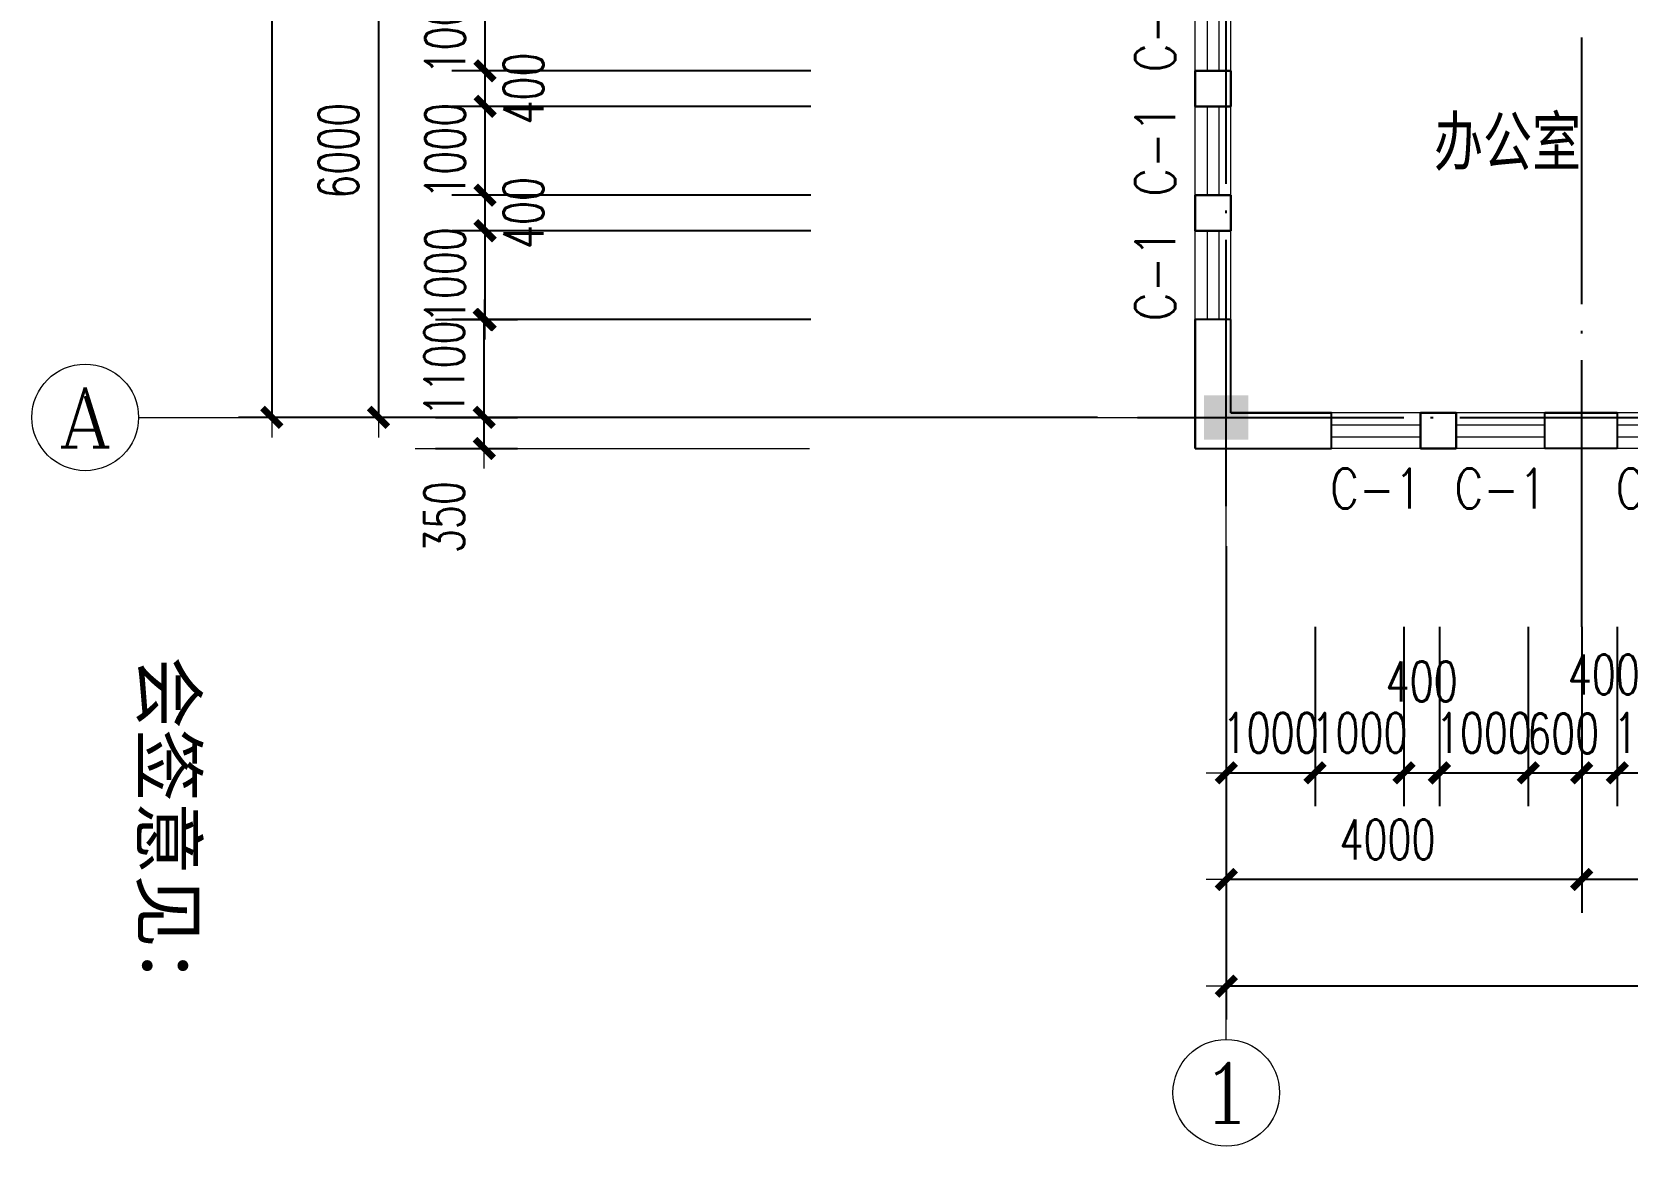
# Model space of a CAD drawing. Extents: x -220435 to 246757, y -381552 to -223577.
# Drawn here: x 144322 to 162275, y -357573 to -345035 of the extents above; entities that cross this region are included whole.
import ezdxf
from ezdxf.enums import TextEntityAlignment as Align

# ---------------------------------------------------------------- set-up
doc = ezdxf.new("R2010")
doc.units = 0
doc.header["$LTSCALE"] = 1500
doc.header["$MEASUREMENT"] = 0
doc.linetypes.add('DOTE', pattern=[2.42, 2, -0.2, 0.02, -0.2])
doc.layers.get('0').update_dxf_attribs({"linetype": 'CONTINUOUS'})
doc.layers.get('DEFPOINTS').update_dxf_attribs({"linetype": 'CONTINUOUS'})
for name, color, linetype in [('AXIS', 7, 'CONTINUOUS'), ('AXIS_TEXT', 7, 'CONTINUOUS'), ('COLUMN', 7, 'CONTINUOUS'), ('DOTE', 7, 'DOTE'), ('JELIBTLTC', 7, 'CONTINUOUS'), ('PUB_WALL', 7, 'CONTINUOUS'), ('WALL', 7, 'CONTINUOUS'), ('WINDOW_TEXT', 7, 'CONTINUOUS')]:
    doc.layers.add(name, color=color, linetype=linetype)
doc.layers.add('PUB_DIM', color=7, linetype='CONTINUOUS', lineweight=0)
doc.layers.add('WINDOW', color=7, linetype='CONTINUOUS', lineweight=0)
doc.styles.add('_SIMPLEX', font='SIMPLEX.shx', dxfattribs={"width": 0.8})
doc.styles.add('COMPLEX', font='COMPLEX')
doc.styles.add('DIM_FONT', font='TXT.shx', dxfattribs={"width": 0.7})
doc.styles.add('JELIBTLZX1', font='arial.ttf', dxfattribs={"width": 0.65})
doc.styles.add('SIMPLEX', font='SIMPLEX.SHX')
doc.dimstyles.new('DIMN150', dxfattribs={"dimscale": 1.5, "dimtxt": 300, "dimasz": 1, "dimexe": 250, "dimexo": 300, "dimgap": 150, "dimtad": 1, "dimdec": 0, "dimzin": 0, "dimdsep": 46, "dimtxsty": 'DIM_FONT', "dimblk": '_DIMX', "dimcen": 0.09, "dimclrt": 7, "dimadec": 0, "dimazin": 0, "dimtfac": 1, "dimtdec": 0, "dimtix": 1, "dimtmove": 2, "dimatfit": 3, "dimldrblk": '_DIMX', "dimfxl": 1, "dimtolj": 1, "dimtzin": 0, "dimarcsym": 0})

# ---------------------------------------------------------------- blocks, each defined once
blk = doc.blocks.new('_DIMX')
blk.add_line((-150, 0), (150, 0))
at = {"const_width": 50}
blk.add_lwpolyline([(-70, -70), (70, 70)], dxfattribs=at)
blk = doc.blocks.new('*D391')
at = {"layer": 'DEFPOINTS', "color": 0, "lineweight": 20}
for p in [(156764, -270783), (147022, -349373), (156764, -349373)]:
    blk.add_point(p, dxfattribs=at)
at = {"layer": 'PUB_DIM', "color": 0, "lineweight": -2}
for p, q in [((156314, -270783), (146647, -270783)), ((147022, -270785), (147022, -349372)), ((156314, -349373), (146647, -349373))]:
    blk.add_line(p, q, dxfattribs=at)
at = {"layer": 'PUB_DIM', "color": 0, "lineweight": -2, "xscale": 1.5, "yscale": 1.5, "zscale": 1.5}
for p, rotation in [((147022, -270783), 90), ((147022, -349373), 270)]:
    blk.add_blockref('_DIMX', p, dxfattribs=dict(at, rotation=rotation))
at = {"layer": 'PUB_DIM', "color": 7, "insert": (146572, -310078), "char_height": 450, "attachment_point": 5, "rotation": 90, "style": 'DIM_FONT'}
blk.add_mtext('\\A1;78590', dxfattribs=at)
blk = doc.blocks.new('*D396')
at = {"layer": 'DEFPOINTS', "color": 0, "lineweight": 20}
for p in [(157764, -350373), (199764, -350373), (157764, -355773)]:
    blk.add_point(p, dxfattribs=at)
at = {"layer": 'PUB_DIM', "color": 0, "lineweight": -2}
for p, q in [((157764, -350823), (157764, -356148)), ((199764, -350823), (199764, -356148)), ((199762, -355773), (157765, -355773))]:
    blk.add_line(p, q, dxfattribs=at)
at = {"layer": 'PUB_DIM', "color": 0, "lineweight": -2, "xscale": 1.5, "yscale": 1.5, "zscale": 1.5, "rotation": 180}
blk.add_blockref('_DIMX', (157764, -355773), dxfattribs=at)
at = {"layer": 'PUB_DIM', "color": 0, "lineweight": -2, "xscale": 1.5, "yscale": 1.5, "zscale": 1.5}
blk.add_blockref('_DIMX', (199764, -355773), dxfattribs=at)
at = {"layer": 'PUB_DIM', "color": 7, "insert": (178764, -355323), "char_height": 450, "attachment_point": 5, "style": 'DIM_FONT'}
blk.add_mtext('\\A1;42000', dxfattribs=at)
blk = doc.blocks.new('*D397')
at = {"layer": 'DEFPOINTS', "color": 0, "lineweight": 20}
for p in [(157764, -350373), (199764, -350373), (157764, -355773)]:
    blk.add_point(p, dxfattribs=at)
at = {"layer": 'PUB_DIM', "color": 0, "lineweight": -2}
for p, q in [((157764, -350823), (157764, -356148)), ((199764, -350823), (199764, -356148)), ((199762, -355773), (157765, -355773))]:
    blk.add_line(p, q, dxfattribs=at)
at = {"layer": 'PUB_DIM', "color": 0, "lineweight": -2, "xscale": 1.5, "yscale": 1.5, "zscale": 1.5, "rotation": 180}
blk.add_blockref('_DIMX', (157764, -355773), dxfattribs=at)
at = {"layer": 'PUB_DIM', "color": 0, "lineweight": -2, "xscale": 1.5, "yscale": 1.5, "zscale": 1.5}
blk.add_blockref('_DIMX', (199764, -355773), dxfattribs=at)
at = {"layer": 'PUB_DIM', "color": 7, "insert": (178764, -355323), "char_height": 450, "attachment_point": 5, "style": 'DIM_FONT'}
blk.add_mtext('\\A1;42000', dxfattribs=at)
blk = doc.blocks.new('*D398')
at = {"layer": 'DEFPOINTS', "color": 0, "lineweight": 20}
for p in [(149422, -345873), (153540, -345873), (153540, -346873)]:
    blk.add_point(p, dxfattribs=at)
at = {"layer": 'PUB_DIM', "color": 0, "lineweight": -2}
for p, q in [((153090, -345873), (149047, -345873)), ((149422, -345872), (149422, -345870)), ((149422, -346873), (149422, -345873)), ((153090, -346873), (149047, -346873)), ((149422, -346875), (149422, -346876))]:
    blk.add_line(p, q, dxfattribs=at)
at = {"layer": 'PUB_DIM', "color": 0, "lineweight": -2, "xscale": 1.5, "yscale": 1.5, "zscale": 1.5}
for p, rotation in [((149422, -345873), 270), ((149422, -346873), 90)]:
    blk.add_blockref('_DIMX', p, dxfattribs=dict(at, rotation=rotation))
at = {"layer": 'PUB_DIM', "color": 7, "insert": (148972, -346373), "char_height": 450, "attachment_point": 5, "rotation": 90, "style": 'DIM_FONT'}
blk.add_mtext('\\A1;1000', dxfattribs=at)
blk = doc.blocks.new('_WBLK')
for p, q in [((-0.5, 0.5), (0.5, 0.5)), ((0.5, 0.167), (-0.5, 0.167)), ((0.5, -0.167), (-0.5, -0.167)), ((-0.5, -0.5), (0.5, -0.5))]:
    blk.add_line(p, q)
at = {"layer": 'WINDOW_TEXT', "style": 'SIMPLEX', "flags": 9}
blk.add_attdef('A', text='', height=1, dxfattribs=at).set_placement((0, 1.5), align=Align.MIDDLE)
blk = doc.blocks.new('*D399')
at = {"layer": 'DEFPOINTS', "color": 0, "lineweight": 20}
for p in [(156764, -343373), (148222, -349373), (156764, -349373)]:
    blk.add_point(p, dxfattribs=at)
at = {"layer": 'PUB_DIM', "color": 0, "lineweight": -2}
for p, q in [((156314, -343373), (147847, -343373)), ((148222, -343375), (148222, -349372)), ((156314, -349373), (147847, -349373))]:
    blk.add_line(p, q, dxfattribs=at)
at = {"layer": 'PUB_DIM', "color": 0, "lineweight": -2, "xscale": 1.5, "yscale": 1.5, "zscale": 1.5}
for p, rotation in [((148222, -343373), 90), ((148222, -349373), 270)]:
    blk.add_blockref('_DIMX', p, dxfattribs=dict(at, rotation=rotation))
at = {"layer": 'PUB_DIM', "color": 7, "insert": (147772, -346373), "char_height": 450, "attachment_point": 5, "rotation": 90, "style": 'DIM_FONT'}
blk.add_mtext('\\A1;6000', dxfattribs=at)
blk = doc.blocks.new('*D400')
at = {"layer": 'DEFPOINTS', "color": 0, "lineweight": 20}
for p in [(161163, -351279), (161764, -351279), (161764, -353373)]:
    blk.add_point(p, dxfattribs=at)
at = {"layer": 'PUB_DIM', "color": 0, "lineweight": -2}
for p, q in [((161163, -351729), (161163, -353748)), ((161764, -351729), (161764, -353748)), ((161165, -353373), (161762, -353373))]:
    blk.add_line(p, q, dxfattribs=at)
at = {"layer": 'PUB_DIM', "color": 0, "lineweight": -2, "xscale": 1.5, "yscale": 1.5, "zscale": 1.5, "rotation": 180}
blk.add_blockref('_DIMX', (161163, -353373), dxfattribs=at)
at = {"layer": 'PUB_DIM', "color": 0, "lineweight": -2, "xscale": 1.5, "yscale": 1.5, "zscale": 1.5}
blk.add_blockref('_DIMX', (161764, -353373), dxfattribs=at)
at = {"layer": 'PUB_DIM', "color": 7, "insert": (161556, -352930), "char_height": 450, "attachment_point": 5, "style": 'DIM_FONT'}
blk.add_mtext('\\A1;600', dxfattribs=at)
blk = doc.blocks.new('*D401')
at = {"layer": 'DEFPOINTS', "color": 0, "lineweight": 20}
for p in [(157764, -351280), (161764, -351280), (157764, -354573)]:
    blk.add_point(p, dxfattribs=at)
at = {"layer": 'PUB_DIM', "color": 0, "lineweight": -2}
for p, q in [((157764, -351730), (157764, -354948)), ((161764, -351730), (161764, -354948)), ((161762, -354573), (157765, -354573))]:
    blk.add_line(p, q, dxfattribs=at)
at = {"layer": 'PUB_DIM', "color": 0, "lineweight": -2, "xscale": 1.5, "yscale": 1.5, "zscale": 1.5, "rotation": 180}
blk.add_blockref('_DIMX', (157764, -354573), dxfattribs=at)
at = {"layer": 'PUB_DIM', "color": 0, "lineweight": -2, "xscale": 1.5, "yscale": 1.5, "zscale": 1.5}
blk.add_blockref('_DIMX', (161764, -354573), dxfattribs=at)
at = {"layer": 'PUB_DIM', "color": 7, "insert": (159578, -354123), "char_height": 450, "attachment_point": 5, "style": 'DIM_FONT'}
blk.add_mtext('\\A1;4000', dxfattribs=at)
blk = doc.blocks.new('*D402')
at = {"layer": 'DEFPOINTS', "color": 0, "lineweight": 20}
for p in [(149422, -346873), (153540, -346873), (153540, -347273)]:
    blk.add_point(p, dxfattribs=at)
at = {"layer": 'PUB_DIM', "color": 0, "lineweight": -2}
for p, q in [((153090, -346873), (149047, -346873)), ((149422, -346872), (149422, -346870)), ((149422, -347273), (149422, -346873)), ((153090, -347273), (149047, -347273)), ((149422, -347275), (149422, -347276))]:
    blk.add_line(p, q, dxfattribs=at)
at = {"layer": 'PUB_DIM', "color": 0, "lineweight": -2, "xscale": 1.5, "yscale": 1.5, "zscale": 1.5}
for p, rotation in [((149422, -346873), 270), ((149422, -347273), 90)]:
    blk.add_blockref('_DIMX', p, dxfattribs=dict(at, rotation=rotation))
at = {"layer": 'PUB_DIM', "color": 7, "insert": (149854, -347073), "char_height": 450, "attachment_point": 5, "rotation": 90, "style": 'DIM_FONT'}
blk.add_mtext('\\A1;400', dxfattribs=at)
blk = doc.blocks.new('*D403')
at = {"layer": 'DEFPOINTS', "color": 0, "lineweight": 20}
for p in [(149422, -347273), (153540, -347273), (153540, -348273)]:
    blk.add_point(p, dxfattribs=at)
at = {"layer": 'PUB_DIM', "color": 0, "lineweight": -2}
for p, q in [((153090, -347273), (149047, -347273)), ((149422, -347272), (149422, -347270)), ((149422, -348273), (149422, -347273)), ((153090, -348273), (149047, -348273)), ((149422, -348275), (149422, -348276))]:
    blk.add_line(p, q, dxfattribs=at)
at = {"layer": 'PUB_DIM', "color": 0, "lineweight": -2, "xscale": 1.5, "yscale": 1.5, "zscale": 1.5}
for p, rotation in [((149422, -347273), 270), ((149422, -348273), 90)]:
    blk.add_blockref('_DIMX', p, dxfattribs=dict(at, rotation=rotation))
at = {"layer": 'PUB_DIM', "color": 7, "insert": (148972, -347773), "char_height": 450, "attachment_point": 5, "rotation": 90, "style": 'DIM_FONT'}
blk.add_mtext('\\A1;1000', dxfattribs=at)
blk = doc.blocks.new('_AXISO')
blk.add_circle((0, 0), 0.5)
at = {"layer": 'AXIS_TEXT', "style": 'COMPLEX', "width": 1.041667}
blk.add_attdef('A', text='', height=0.56, dxfattribs=at).set_placement((-0.25, -0.28), (0.25, -0.28), align=Align.FIT)
blk = doc.blocks.new('*D404')
at = {"layer": 'DEFPOINTS', "color": 0, "lineweight": 20}
for p in [(148413, -348273), (149413, -348273), (148413, -349373)]:
    blk.add_point(p, dxfattribs=at)
at = {"layer": 'PUB_DIM', "color": 0, "lineweight": -2}
for p, q in [((148863, -348273), (149788, -348273)), ((149413, -348272), (149413, -348270)), ((149413, -349373), (149413, -348273)), ((148863, -349373), (149788, -349373)), ((149413, -349375), (149413, -349376))]:
    blk.add_line(p, q, dxfattribs=at)
at = {"layer": 'PUB_DIM', "color": 0, "lineweight": -2, "xscale": 1.5, "yscale": 1.5, "zscale": 1.5}
for p, rotation in [((149413, -348273), 270), ((149413, -349373), 90)]:
    blk.add_blockref('_DIMX', p, dxfattribs=dict(at, rotation=rotation))
at = {"layer": 'PUB_DIM', "color": 7, "insert": (148963, -348823), "char_height": 450, "attachment_point": 5, "rotation": 90, "style": 'DIM_FONT'}
blk.add_mtext('\\A1;1100', dxfattribs=at)
blk = doc.blocks.new('*D405')
at = {"layer": 'DEFPOINTS', "color": 0, "lineweight": 20}
for p in [(148413, -349373), (149413, -349373), (148413, -349723)]:
    blk.add_point(p, dxfattribs=at)
at = {"layer": 'PUB_DIM', "color": 0, "lineweight": -2}
for p, q in [((148863, -349373), (149788, -349373)), ((149413, -349372), (149413, -349370)), ((149413, -349723), (149413, -349373)), ((148863, -349723), (149788, -349723)), ((149413, -349725), (149413, -349726))]:
    blk.add_line(p, q, dxfattribs=at)
at = {"layer": 'PUB_DIM', "color": 0, "lineweight": -2, "xscale": 1.5, "yscale": 1.5, "zscale": 1.5}
for p, rotation in [((149413, -349373), 270), ((149413, -349723), 90)]:
    blk.add_blockref('_DIMX', p, dxfattribs=dict(at, rotation=rotation))
at = {"layer": 'PUB_DIM', "color": 7, "insert": (148963, -350495), "char_height": 450, "attachment_point": 5, "rotation": 90, "style": 'DIM_FONT'}
blk.add_mtext('\\A1;350', dxfattribs=at)
blk = doc.blocks.new('*D406')
at = {"layer": 'DEFPOINTS', "color": 0, "lineweight": 20}
for p in [(160163, -351279), (161163, -351279), (161163, -353373)]:
    blk.add_point(p, dxfattribs=at)
at = {"layer": 'PUB_DIM', "color": 0, "lineweight": -2}
for p, q in [((160163, -351729), (160163, -353748)), ((161163, -351729), (161163, -353748)), ((160162, -353373), (160160, -353373)), ((160163, -353373), (161163, -353373)), ((161165, -353373), (161166, -353373))]:
    blk.add_line(p, q, dxfattribs=at)
at = {"layer": 'PUB_DIM', "color": 0, "lineweight": -2, "xscale": 1.5, "yscale": 1.5, "zscale": 1.5}
blk.add_blockref('_DIMX', (160163, -353373), dxfattribs=at)
at = {"layer": 'PUB_DIM', "color": 0, "lineweight": -2, "xscale": 1.5, "yscale": 1.5, "zscale": 1.5, "rotation": 180}
blk.add_blockref('_DIMX', (161163, -353373), dxfattribs=at)
at = {"layer": 'PUB_DIM', "color": 7, "insert": (160663, -352923), "char_height": 450, "attachment_point": 5, "style": 'DIM_FONT'}
blk.add_mtext('\\A1;1000', dxfattribs=at)
blk = doc.blocks.new('*D407')
at = {"layer": 'DEFPOINTS', "color": 0, "lineweight": 20}
for p in [(159763, -351279), (160163, -351279), (160163, -353373)]:
    blk.add_point(p, dxfattribs=at)
at = {"layer": 'PUB_DIM', "color": 0, "lineweight": -2}
for p, q in [((159763, -351729), (159763, -353748)), ((160163, -351729), (160163, -353748)), ((159762, -353373), (159760, -353373)), ((159763, -353373), (160163, -353373)), ((160165, -353373), (160166, -353373))]:
    blk.add_line(p, q, dxfattribs=at)
at = {"layer": 'PUB_DIM', "color": 0, "lineweight": -2, "xscale": 1.5, "yscale": 1.5, "zscale": 1.5}
blk.add_blockref('_DIMX', (159763, -353373), dxfattribs=at)
at = {"layer": 'PUB_DIM', "color": 0, "lineweight": -2, "xscale": 1.5, "yscale": 1.5, "zscale": 1.5, "rotation": 180}
blk.add_blockref('_DIMX', (160163, -353373), dxfattribs=at)
at = {"layer": 'PUB_DIM', "color": 7, "insert": (159963, -352344), "char_height": 450, "attachment_point": 5, "style": 'DIM_FONT'}
blk.add_mtext('\\A1;400', dxfattribs=at)
blk = doc.blocks.new('*D408')
at = {"layer": 'DEFPOINTS', "color": 0, "lineweight": 20}
for p in [(158763, -351279), (159763, -351279), (159763, -353373)]:
    blk.add_point(p, dxfattribs=at)
at = {"layer": 'PUB_DIM', "color": 0, "lineweight": -2}
for p, q in [((158763, -351729), (158763, -353748)), ((159763, -351729), (159763, -353748)), ((158762, -353373), (158760, -353373)), ((158763, -353373), (159763, -353373)), ((159765, -353373), (159766, -353373))]:
    blk.add_line(p, q, dxfattribs=at)
at = {"layer": 'PUB_DIM', "color": 0, "lineweight": -2, "xscale": 1.5, "yscale": 1.5, "zscale": 1.5}
blk.add_blockref('_DIMX', (158763, -353373), dxfattribs=at)
at = {"layer": 'PUB_DIM', "color": 0, "lineweight": -2, "xscale": 1.5, "yscale": 1.5, "zscale": 1.5, "rotation": 180}
blk.add_blockref('_DIMX', (159763, -353373), dxfattribs=at)
at = {"layer": 'PUB_DIM', "color": 7, "insert": (159263, -352923), "char_height": 450, "attachment_point": 5, "style": 'DIM_FONT'}
blk.add_mtext('\\A1;1000', dxfattribs=at)
blk = doc.blocks.new('*D409')
at = {"layer": 'DEFPOINTS', "color": 0, "lineweight": 20}
for p in [(157764, -351279), (158763, -351279), (158763, -353373)]:
    blk.add_point(p, dxfattribs=at)
at = {"layer": 'PUB_DIM', "color": 0, "lineweight": -2}
for p, q in [((157764, -351729), (157764, -353748)), ((158763, -351729), (158763, -353748)), ((157762, -353373), (157761, -353373)), ((157764, -353373), (158763, -353373)), ((158765, -353373), (158766, -353373))]:
    blk.add_line(p, q, dxfattribs=at)
at = {"layer": 'PUB_DIM', "color": 0, "lineweight": -2, "xscale": 1.5, "yscale": 1.5, "zscale": 1.5}
blk.add_blockref('_DIMX', (157764, -353373), dxfattribs=at)
at = {"layer": 'PUB_DIM', "color": 0, "lineweight": -2, "xscale": 1.5, "yscale": 1.5, "zscale": 1.5, "rotation": 180}
blk.add_blockref('_DIMX', (158763, -353373), dxfattribs=at)
at = {"layer": 'PUB_DIM', "color": 7, "insert": (158263, -352923), "char_height": 450, "attachment_point": 5, "style": 'DIM_FONT'}
blk.add_mtext('\\A1;1000', dxfattribs=at)
blk = doc.blocks.new('_FZH')
blk.add_solid([(-0.5, -0.5), (0.5, -0.5), (-0.5, 0.5), (0.5, 0.5)])
blk = doc.blocks.new('*D552')
at = {"layer": 'DEFPOINTS', "color": 0, "lineweight": 20}
for p in [(162164, -351279), (163164, -351279), (163164, -353373)]:
    blk.add_point(p, dxfattribs=at)
at = {"layer": 'PUB_DIM', "color": 0, "lineweight": -2}
for p, q in [((162164, -351729), (162164, -353748)), ((163164, -351729), (163164, -353748)), ((162162, -353373), (162161, -353373)), ((162164, -353373), (163164, -353373)), ((163165, -353373), (163167, -353373))]:
    blk.add_line(p, q, dxfattribs=at)
at = {"layer": 'PUB_DIM', "color": 0, "lineweight": -2, "xscale": 1.5, "yscale": 1.5, "zscale": 1.5}
blk.add_blockref('_DIMX', (162164, -353373), dxfattribs=at)
at = {"layer": 'PUB_DIM', "color": 0, "lineweight": -2, "xscale": 1.5, "yscale": 1.5, "zscale": 1.5, "rotation": 180}
blk.add_blockref('_DIMX', (163164, -353373), dxfattribs=at)
at = {"layer": 'PUB_DIM', "color": 7, "insert": (162664, -352923), "char_height": 450, "attachment_point": 5, "style": 'DIM_FONT'}
blk.add_mtext('\\A1;1000', dxfattribs=at)
blk = doc.blocks.new('*D553')
at = {"layer": 'DEFPOINTS', "color": 0, "lineweight": 20}
for p in [(161764, -351279), (162164, -351279), (162164, -353373)]:
    blk.add_point(p, dxfattribs=at)
at = {"layer": 'PUB_DIM', "color": 0, "lineweight": -2}
for p, q in [((161764, -351729), (161764, -353748)), ((162164, -351729), (162164, -353748)), ((161762, -353373), (161761, -353373)), ((161764, -353373), (162164, -353373)), ((162165, -353373), (162167, -353373))]:
    blk.add_line(p, q, dxfattribs=at)
at = {"layer": 'PUB_DIM', "color": 0, "lineweight": -2, "xscale": 1.5, "yscale": 1.5, "zscale": 1.5}
blk.add_blockref('_DIMX', (161764, -353373), dxfattribs=at)
at = {"layer": 'PUB_DIM', "color": 0, "lineweight": -2, "xscale": 1.5, "yscale": 1.5, "zscale": 1.5, "rotation": 180}
blk.add_blockref('_DIMX', (162164, -353373), dxfattribs=at)
at = {"layer": 'PUB_DIM', "color": 7, "insert": (162013, -352266), "char_height": 450, "attachment_point": 5, "style": 'DIM_FONT'}
blk.add_mtext('\\A1;400', dxfattribs=at)
blk = doc.blocks.new('*D554')
at = {"layer": 'DEFPOINTS', "color": 0, "lineweight": 20}
for p in [(161764, -351280), (163764, -351280), (161764, -354573)]:
    blk.add_point(p, dxfattribs=at)
at = {"layer": 'PUB_DIM', "color": 0, "lineweight": -2}
for p, q in [((161764, -351730), (161764, -354948)), ((163764, -351730), (163764, -354948)), ((163762, -354573), (161765, -354573))]:
    blk.add_line(p, q, dxfattribs=at)
at = {"layer": 'PUB_DIM', "color": 0, "lineweight": -2, "xscale": 1.5, "yscale": 1.5, "zscale": 1.5, "rotation": 180}
blk.add_blockref('_DIMX', (161764, -354573), dxfattribs=at)
at = {"layer": 'PUB_DIM', "color": 0, "lineweight": -2, "xscale": 1.5, "yscale": 1.5, "zscale": 1.5}
blk.add_blockref('_DIMX', (163764, -354573), dxfattribs=at)
at = {"layer": 'PUB_DIM', "color": 7, "insert": (162964, -354123), "char_height": 450, "attachment_point": 5, "style": 'DIM_FONT'}
blk.add_mtext('\\A1;2000', dxfattribs=at)
blk = doc.blocks.new('*D588')
at = {"layer": 'DEFPOINTS', "color": 0, "lineweight": 20}
for p in [(149422, -344473), (153540, -344473), (153540, -345473)]:
    blk.add_point(p, dxfattribs=at)
at = {"layer": 'PUB_DIM', "color": 0, "lineweight": -2}
for p, q in [((153090, -344473), (149047, -344473)), ((149422, -344472), (149422, -344470)), ((149422, -345473), (149422, -344473)), ((153090, -345473), (149047, -345473)), ((149422, -345475), (149422, -345476))]:
    blk.add_line(p, q, dxfattribs=at)
at = {"layer": 'PUB_DIM', "color": 0, "lineweight": -2, "xscale": 1.5, "yscale": 1.5, "zscale": 1.5}
for p, rotation in [((149422, -344473), 270), ((149422, -345473), 90)]:
    blk.add_blockref('_DIMX', p, dxfattribs=dict(at, rotation=rotation))
at = {"layer": 'PUB_DIM', "color": 7, "insert": (148972, -344973), "char_height": 450, "attachment_point": 5, "rotation": 90, "style": 'DIM_FONT'}
blk.add_mtext('\\A1;1000', dxfattribs=at)
blk = doc.blocks.new('*D589')
at = {"layer": 'DEFPOINTS', "color": 0, "lineweight": 20}
for p in [(149422, -345473), (153540, -345473), (153540, -345873)]:
    blk.add_point(p, dxfattribs=at)
at = {"layer": 'PUB_DIM', "color": 0, "lineweight": -2}
for p, q in [((153090, -345473), (149047, -345473)), ((149422, -345472), (149422, -345470)), ((149422, -345873), (149422, -345473)), ((153090, -345873), (149047, -345873)), ((149422, -345875), (149422, -345876))]:
    blk.add_line(p, q, dxfattribs=at)
at = {"layer": 'PUB_DIM', "color": 0, "lineweight": -2, "xscale": 1.5, "yscale": 1.5, "zscale": 1.5}
for p, rotation in [((149422, -345473), 270), ((149422, -345873), 90)]:
    blk.add_blockref('_DIMX', p, dxfattribs=dict(at, rotation=rotation))
at = {"layer": 'PUB_DIM', "color": 7, "insert": (149854, -345673), "char_height": 450, "attachment_point": 5, "rotation": 90, "style": 'DIM_FONT'}
blk.add_mtext('\\A1;400', dxfattribs=at)

msp = doc.modelspace()

# ---------------------------------------------------------------- linework, layer by layer
at = {"layer": 'DOTE'}
for p, q in [((157763.6, -350373.4), (157763.6, -269783.4)), ((161763.6, -351729.4), (161763.6, -337373.4)), ((156763.6, -349373.4), (199783.6, -349373.4))]:
    msp.add_line(p, q, dxfattribs=at)
at = {"layer": 'PUB_DIM'}
for p, q in [((145521.8, -349373.4), (156763.6, -349373.4)), ((148633.9, -349723.4), (153074.5, -349723.4)), ((157763.6, -356373.4), (157763.6, -350373.4)), ((157763.6, -356373.4), (157763.6, -350373.4))]:
    msp.add_line(p, q, dxfattribs=at)
at = {"layer": 'PUB_WALL'}
for p, q in [((157813.6, -345473.4), (157413.6, -345473.4)), ((157413.6, -345473.4), (157413.6, -345873.4)), ((157413.6, -345873.4), (157413.6, -345473.4)), ((157413.6, -345473.4), (157813.6, -345473.4)), ((157813.6, -345873.4), (157813.6, -345473.4)), ((157813.6, -345473.4), (157813.6, -345873.4)), ((157413.6, -345873.4), (157813.6, -345873.4)), ((157813.6, -345873.4), (157413.6, -345873.4)), ((157813.6, -346873.4), (157413.6, -346873.4)), ((157413.6, -346873.4), (157413.6, -347273.4)), ((157413.6, -347273.4), (157413.6, -346873.4)), ((157413.6, -346873.4), (157813.6, -346873.4)), ((157813.6, -347273.4), (157813.6, -346873.4)), ((157813.6, -346873.4), (157813.6, -347273.4)), ((157413.6, -347273.4), (157813.6, -347273.4)), ((157813.6, -347273.4), (157413.6, -347273.4)), ((157813.6, -348273.4), (157413.6, -348273.4)), ((157413.6, -348273.4), (157413.6, -349723.4)), ((157813.6, -348273.4), (157413.6, -348273.4)), ((157413.6, -348273.4), (157413.6, -349723.4)), ((157813.6, -349323.4), (157813.6, -348273.4)), ((157813.6, -349323.4), (157813.6, -348273.4)), ((158949.1, -349323.4), (157813.6, -349323.4)), ((158949.1, -349323.4), (157813.6, -349323.4)), ((158949.1, -349723.4), (158949.1, -349323.4)), ((158949.1, -349723.4), (158949.1, -349323.4)), ((160349.1, -349323.4), (159949.1, -349323.4)), ((159949.1, -349323.4), (159949.1, -349723.4)), ((159949.1, -349723.4), (159949.1, -349323.4)), ((159949.1, -349323.4), (160349.1, -349323.4)), ((160349.1, -349723.4), (160349.1, -349323.4)), ((160349.1, -349323.4), (160349.1, -349723.4)), ((161349.1, -349323.4), (162163.6, -349323.4)), ((161349.1, -349723.4), (161349.1, -349323.4)), ((161349.1, -349723.4), (161349.1, -349323.4)), ((161349.1, -349323.4), (162163.6, -349323.4)), ((162163.6, -349323.4), (162163.6, -349723.4)), ((162163.6, -349323.4), (162163.6, -349723.4)), ((157413.6, -349723.4), (158949.1, -349723.4)), ((157413.6, -349723.4), (158949.1, -349723.4)), ((159949.1, -349723.4), (160349.1, -349723.4)), ((160349.1, -349723.4), (159949.1, -349723.4)), ((162163.6, -349723.4), (161349.1, -349723.4)), ((162163.6, -349723.4), (161349.1, -349723.4))]:
    msp.add_line(p, q, dxfattribs=at)
at = {"layer": 'WALL'}
for p, q in [((157413.6, -345873.4), (157413.6, -345473.4)), ((157813.6, -345473.4), (157413.6, -345473.4)), ((157813.6, -345873.4), (157813.6, -345473.4)), ((157813.6, -345873.4), (157413.6, -345873.4)), ((157413.6, -347273.4), (157413.6, -346873.4)), ((157813.6, -346873.4), (157413.6, -346873.4)), ((157813.6, -347273.4), (157813.6, -346873.4)), ((157813.6, -347273.4), (157413.6, -347273.4)), ((157813.6, -348273.4), (157413.6, -348273.4)), ((157413.6, -349723.4), (157413.6, -348273.4)), ((157813.6, -349323.4), (157813.6, -348273.4)), ((157813.6, -349323.4), (158949.1, -349323.4)), ((158949.1, -349723.4), (158949.1, -349323.4)), ((159949.1, -349723.4), (159949.1, -349323.4)), ((160349.1, -349323.4), (159949.1, -349323.4)), ((160349.1, -349723.4), (160349.1, -349323.4)), ((162163.6, -349323.4), (161349.1, -349323.4)), ((161349.1, -349723.4), (161349.1, -349323.4)), ((162163.6, -349323.4), (162163.6, -349723.4)), ((157413.6, -349723.4), (158949.1, -349723.4)), ((160349.1, -349723.4), (159949.1, -349723.4)), ((162163.6, -349723.4), (161349.1, -349723.4))]:
    msp.add_line(p, q, dxfattribs=at)

# ---------------------------------------------------------------- block references
at = {"layer": 'COLUMN', "xscale": 500, "yscale": 500, "zscale": 500}
msp.add_blockref('_FZH', (157763.6, -349373.4), dxfattribs=at)
at = {"layer": 'PUB_DIM', "xscale": 1200, "yscale": 1200, "zscale": 1200}
msp.add_blockref('_AXISO', (144921.8, -349373.4), dxfattribs=at).add_auto_attribs({'A': 'A'})
at = {"layer": 'PUB_DIM'}
ref = msp.add_blockref('_AXISO', (157763.6, -356973.4), dxfattribs=dict(at, xscale=1200, yscale=1200, zscale=1200))
ref.add_attrib('A', '1', dxfattribs={"layer": 'AXIS_TEXT', "height": 672, "style": 'COMPLEX', "width": 2.083333}).set_placement((157463.6, -357309.4), (158063.6, -357309.4), align=Align.FIT)
ref = msp.add_blockref('_AXISO', (157763.6, -356973.4), dxfattribs=dict(at, xscale=1200, yscale=1200, zscale=1200))
ref.add_attrib('A', '1', dxfattribs={"layer": 'AXIS_TEXT', "height": 672, "style": 'COMPLEX', "width": 2.083333}).set_placement((157463.6, -357309.4), (158063.6, -357309.4), align=Align.FIT)
at = {"layer": 'WINDOW'}
ref = msp.add_blockref('_WBLK', (157613.6, -344973.4), dxfattribs=dict(at, xscale=1000, yscale=399.9999999999418, zscale=1000, rotation=90))
ref.add_attrib('A', 'C-1', dxfattribs={"layer": 'WINDOW_TEXT', "height": 450, "rotation": 90, "style": '_SIMPLEX', "width": 0.8, "flags": 8}).set_placement((156963.6, -344973.4), align=Align.MIDDLE)
ref = msp.add_blockref('_WBLK', (157613.6, -346373.4), dxfattribs=dict(at, xscale=1000, yscale=400.0000000000582, zscale=1000, rotation=90))
ref.add_attrib('A', 'C-1', dxfattribs={"layer": 'WINDOW_TEXT', "height": 450, "rotation": 90, "style": '_SIMPLEX', "width": 0.8, "flags": 8}).set_placement((156963.6, -346373.4), align=Align.MIDDLE)
ref = msp.add_blockref('_WBLK', (157613.6, -347773.4), dxfattribs=dict(at, xscale=1000, yscale=399.9999999998254, zscale=1000, rotation=90))
ref.add_attrib('A', 'C-1', dxfattribs={"layer": 'WINDOW_TEXT', "height": 450, "rotation": 90, "style": '_SIMPLEX', "width": 0.8, "flags": 8}).set_placement((156963.6, -347773.4), align=Align.MIDDLE)
ref = msp.add_blockref('_WBLK', (159449.1, -349523.4), dxfattribs=dict(at, xscale=1000, yscale=400, zscale=1000, rotation=180))
ref.add_attrib('A', 'C-1', dxfattribs={"layer": 'WINDOW_TEXT', "height": 450, "style": '_SIMPLEX', "width": 0.8, "flags": 8}).set_placement((159449.1, -350173.4), align=Align.MIDDLE)
ref = msp.add_blockref('_WBLK', (160849.1, -349523.4), dxfattribs=dict(at, xscale=1000, yscale=400, zscale=1000, rotation=180))
ref.add_attrib('A', 'C-1', dxfattribs={"layer": 'WINDOW_TEXT', "height": 450, "style": '_SIMPLEX', "width": 0.8, "flags": 8}).set_placement((160849.1, -350173.4), align=Align.MIDDLE)
ref = msp.add_blockref('_WBLK', (162663.6, -349523.4), dxfattribs=dict(at, xscale=1000, yscale=400.0000000000582, zscale=1000, rotation=180))
ref.add_attrib('A', 'C-1', dxfattribs={"layer": 'WINDOW_TEXT', "height": 450, "style": '_SIMPLEX', "width": 0.8, "flags": 8}).set_placement((162663.6, -350173.4), align=Align.MIDDLE)

# ---------------------------------------------------------------- texts
at = {"layer": 'AXIS', "color": 250, "insert": (146162.6, -352058.5), "char_height": 600.969, "width": 5551.563, "attachment_point": 1, "rotation": 270}
msp.add_mtext('{\\fSimHei|b0|i0|c134|p2;\\C5;会签意见：}', dxfattribs=at)
at = {"layer": 'JELIBTLTC', "style": 'JELIBTLZX1', "width": 0.75}
msp.add_text('办公室', height=540, dxfattribs=at).set_placement((160100.4, -346536.1))

# ---------------------------------------------------------------- dimensions: what is measured, and where the dimension line sits
at = {"layer": 'PUB_DIM'}
for p1, p2, distance, picture, middle in [((156763.6, -270783.4), (156763.6, -349373.4), -9741.7, '*D391', (146571.8, -310078.4)), ((153539.7, -345473.4), (153539.7, -344473.4), 4117.8, '*D588', (148971.8, -344973.4)), ((153539.7, -346873.4), (153539.7, -345873.4), 4117.8, '*D398', (148971.8, -346373.4)), ((153539.7, -348273.4), (153539.7, -347273.4), 4117.8, '*D403', (148971.8, -347773.4)), ((148412.6, -349373.4), (148412.6, -348273.4), -1000, '*D404', (148962.6, -348823.4)), ((199763.6, -350373.4), (157763.6, -350373.4), 5400, '*D396', (178763.6, -355323.4)), ((199763.6, -350373.4), (157763.6, -350373.4), 5400, '*D397', (178763.6, -355323.4)), ((157763.583607, -351279.3809773), (158763.083607, -351279.3809773), -2094.0178256, '*D409', (158263.333607, -352923.3988029)), ((158763.1, -351279.4), (159763.1, -351279.4), -2094, '*D408', (159263.1, -352923.4)), ((160163.1, -351279.4), (161163.1, -351279.4), -2094, '*D406', (160663.1, -352923.4)), ((162163.6, -351279.4), (163163.6, -351279.4), -2094, '*D552', (162663.6, -352923.4))]:
    dim = msp.add_aligned_dim(p1=p1, p2=p2, distance=distance, dimstyle='DIMN150', dxfattribs=at)
    dim.commit()
    dim.dimension.update_dxf_attribs({"geometry": picture, "text_midpoint": middle})
dim = msp.add_linear_dim(base=(148221.8, -349373.4), p1=(156763.6, -343373.4), p2=(156763.6, -349373.4), angle=90, dimstyle='DIMN150', dxfattribs=at)
dim.commit()
dim.dimension.update_dxf_attribs({"geometry": '*D399', "text_midpoint": (147771.8, -346373.4)})
for base, p1, p2, angle, picture, middle in [((149421.8, -345473.4), (153539.7, -345873.4), (153539.7, -345473.4), 90, '*D589', (149853.8, -345673.4)), ((149421.8, -346873.4), (153539.7, -347273.4), (153539.7, -346873.4), 90, '*D402', (149853.8, -347073.4)), ((149412.6, -349373.4), (148412.6, -349723.4), (148412.6, -349373.4), 90, '*D405', (148962.6, -350495.2)), ((160163.1, -353373.4), (159763.1, -351279.4), (160163.1, -351279.4), 0, '*D407', (159963.1, -352343.6)), ((162163.6, -353373.4), (161763.6, -351279.4), (162163.6, -351279.4), 360, '*D553', (162012.6, -352266.4))]:
    dim = msp.add_linear_dim(base=base, p1=p1, p2=p2, angle=angle, dimstyle='DIMN150', dxfattribs=at)
    dim.commit()
    dim.dimension.update_dxf_attribs({"geometry": picture, "text_midpoint": middle, "dimtype": 161})
for base, p1, p2, picture, middle in [((157763.6, -354573.4), (161763.6, -351279.6), (157763.6, -351279.6), '*D401', (159577.6, -354123.4)), ((161763.6, -354573.4), (163763.6, -351279.6), (161763.6, -351279.6), '*D554', (162963.6, -354123.4))]:
    dim = msp.add_linear_dim(base=base, p1=p1, p2=p2, dimstyle='DIMN150', dxfattribs=at)
    dim.commit()
    dim.dimension.update_dxf_attribs({"geometry": picture, "text_midpoint": middle, "dimtype": 160})
dim = msp.add_linear_dim(base=(161763.6, -353373.4), p1=(161163.1, -351279.4), p2=(161763.6, -351279.4), angle=0, text='600', dimstyle='DIMN150', dxfattribs=at)
dim.commit()
dim.dimension.update_dxf_attribs({"geometry": '*D400', "text_midpoint": (161556.3, -352929.8), "dimtype": 161})

doc.saveas('drawing.dxf')
